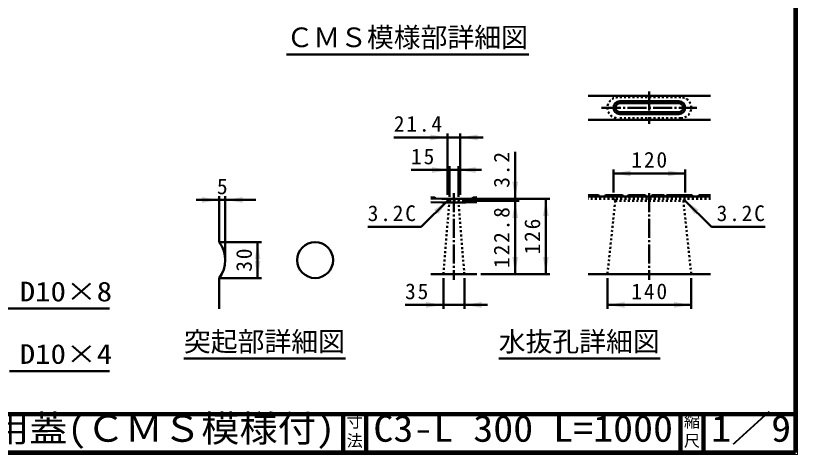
# Model space of a CAD drawing. Units: millimetres, scale not verified. Extents: x 100 to 4105, y 100 to 2870.
# Drawn here: x 2065 to 4105, y 100 to 1244 of the extents above; entities that cross this region are included whole.
import ezdxf
from ezdxf.enums import TextEntityAlignment as Align

# ---------------------------------------------------------------- set-up
doc = ezdxf.new("R2010")
doc.units = ezdxf.units.MM
doc.header["$LTSCALE"] = 5
doc.linetypes.add('USER1', pattern=[13.4, 10, -1.2, 1, -1.2])
doc.linetypes.add('USER2', pattern=[2.2, 1, -1.2])
doc.layers.add('V-nasSTD', color=7, linetype='Continuous', lineweight=50)
doc.styles.add('ＭＳ ゴシック', font='')
doc.styles.get('ＭＳ ゴシック').set_extended_font_data('MS Gothic')

msp = doc.modelspace()

# ---------------------------------------------------------------- hatches: boundary and pattern name
at = {"layer": 'V-nasSTD'}
for points in [[(3147.015, 919.251), (3192.015, 926.751), (3147.015, 934.251)], [(3270.453, 934.251), (3225.453, 926.751), (3270.453, 919.251)], [(3152.015, 834.251), (3197.015, 841.751), (3152.015, 849.251)], [(3265.453, 849.251), (3220.453, 841.751), (3265.453, 834.251)], [(3669.984, 840.501), (3624.984, 833.001), (3669.984, 825.501)], [(3767.484, 840.501), (3812.484, 833.001), (3767.484, 825.501)], [(3361.234, 811.751), (3368.734, 766.751), (3376.234, 811.751)], [(2551.658, 756.126), (2596.658, 763.626), (2551.658, 771.126)], [(2657.283, 771.126), (2612.283, 763.626), (2657.283, 756.126)], [(3157.392, 737.734), (3194.515, 764.251), (3167.999, 727.128)], [(3376.234, 716.751), (3368.734, 761.751), (3361.234, 716.751)], [(3456.234, 721.751), (3448.734, 766.751), (3441.234, 721.751)], [(3847.107, 737.734), (3809.984, 764.251), (3836.501, 727.128)], [(2704.158, 608.626), (2696.658, 653.626), (2689.158, 608.626)], [(3361.234, 614.876), (3368.734, 569.876), (3376.234, 614.876)], [(3441.234, 614.876), (3448.734, 569.876), (3456.234, 614.876)], [(2689.158, 604.876), (2696.658, 559.876), (2704.158, 604.876)], [(3136.39, 482.376), (3181.39, 489.876), (3136.39, 497.376)], [(3281.078, 497.376), (3236.078, 489.876), (3281.078, 482.376)], [(3654.359, 482.376), (3609.359, 489.876), (3654.359, 497.376)], [(3783.109, 482.376), (3828.109, 489.876), (3783.109, 497.376)]]:
    msp.add_hatch(color=256, dxfattribs=at).paths.add_polyline_path(points)

# ---------------------------------------------------------------- linework, layer by layer
at = {"layer": 'V-nasSTD', "lineweight": 100}
for p, q in [((4100, 105), (4100, 2865)), ((105, 205), (4100, 205)), ((2920, 205), (2920, 105)), ((2980, 205), (2980, 105)), ((3800, 205), (3800, 105)), ((3860, 205), (3860, 105)), ((105, 105), (4100, 105))]:
    msp.add_line(p, q, dxfattribs=at)
at = {"layer": 'V-nasSTD'}
for p, q in [((2771.955, 1143.462), (3403.971, 1143.462)), ((3558.734, 1035.501), (3878.734, 1035.501)), ((3795.765, 1020.97), (3641.703, 1020.97)), ((3795.765, 1015.97), (3641.703, 1015.97)), ((3641.703, 992.532), (3795.765, 992.532)), ((3641.703, 987.532), (3795.765, 987.532)), ((3878.734, 973.001), (3558.734, 973.001)), ((3052.015, 926.751), (3192.015, 926.751)), ((3192.015, 776.751), (3192.015, 936.751)), ((3225.453, 926.751), (3192.015, 926.751)), ((3225.453, 776.751), (3225.453, 936.751)), ((3285.453, 926.751), (3225.453, 926.751)), ((3368.734, 889.028), (3368.734, 766.751)), ((3097.015, 841.751), (3197.015, 841.751)), ((3197.015, 771.751), (3197.015, 851.751)), ((3220.453, 841.751), (3197.015, 841.751)), ((3220.453, 771.751), (3220.453, 851.751)), ((3280.453, 841.751), (3220.453, 841.751)), ((3624.984, 843.001), (3624.984, 783.001)), ((3812.484, 843.001), (3812.484, 783.001)), ((3812.484, 833.001), (3624.984, 833.001)), ((3585.922, 776.126), (3558.734, 776.126)), ((3589.047, 773.001), (3585.922, 776.126)), ((3604.672, 776.126), (3601.547, 773.001)), ((3648.422, 776.126), (3604.672, 776.126)), ((3651.547, 773.001), (3648.422, 776.126)), ((3664.047, 776.126), (3660.922, 773.001)), ((3707.797, 776.126), (3664.047, 776.126)), ((3710.922, 773.001), (3707.797, 776.126)), ((3726.547, 776.126), (3723.422, 773.001)), ((3756.234, 776.126), (3726.547, 776.126)), ((3759.359, 773.001), (3756.234, 776.126)), ((3764.047, 776.126), (3760.922, 773.001)), ((3829.672, 776.126), (3764.047, 776.126)), ((3832.797, 773.001), (3829.672, 776.126)), ((3848.422, 776.126), (3845.297, 773.001)), ((3878.734, 776.126), (3848.422, 776.126)), ((2536.658, 763.626), (2596.658, 763.626)), ((2596.658, 653.626), (2596.658, 773.626)), ((2596.658, 763.626), (2612.283, 763.626)), ((2612.283, 606.751), (2612.283, 773.626)), ((2692.283, 763.626), (2612.283, 763.626)), ((3123.805, 693.54), (3194.515, 764.251)), ((3158.734, 770.273), (3148.734, 770.485)), ((3148.734, 767.359), (3177.484, 766.751)), ((3148.734, 757.786), (3177.484, 757.177)), ((3161.859, 767.081), (3158.734, 770.273)), ((3239.984, 766.751), (3177.484, 766.751)), ((3239.984, 757.177), (3177.484, 757.177)), ((3230.453, 761.751), (3378.734, 761.751)), ((3268.734, 767.359), (3239.984, 766.751)), ((3239.984, 757.177), (3268.734, 757.786)), ((3249.984, 766.751), (3458.734, 766.751)), ((3258.734, 770.273), (3255.609, 767.081)), ((3268.734, 770.485), (3258.734, 770.273)), ((3368.734, 766.751), (3368.734, 761.751)), ((3368.734, 761.751), (3368.734, 569.876)), ((3448.734, 766.751), (3448.734, 569.876)), ((3878.734, 773.001), (3558.734, 773.001)), ((3880.695, 693.54), (3809.984, 764.251)), ((2983.805, 693.54), (3123.805, 693.54)), ((4020.695, 693.54), (3880.695, 693.54)), ((2706.658, 653.626), (2596.658, 653.626)), ((2696.658, 559.876), (2696.658, 653.626)), ((2596.658, 559.876), (2596.658, 479.876)), ((2706.658, 559.876), (2596.658, 559.876)), ((3268.734, 569.876), (3148.734, 569.876)), ((3181.39, 479.876), (3181.39, 559.876)), ((3236.078, 479.876), (3236.078, 559.876)), ((3278.734, 569.876), (3458.734, 569.876)), ((3878.734, 569.876), (3558.734, 569.876)), ((3609.359, 479.876), (3609.359, 559.876)), ((3828.109, 479.876), (3828.109, 559.876)), ((3081.39, 489.876), (3181.39, 489.876)), ((3236.078, 489.876), (3181.39, 489.876)), ((3296.078, 489.876), (3236.078, 489.876)), ((3828.109, 489.876), (3609.359, 489.876)), ((2310.049, 480.381), (1990.049, 480.381)), ((2504.465, 349.876), (2925.725, 349.876)), ((3325.725, 349.876), (3746.985, 349.876)), ((2049.464, 317.404), (2310.049, 317.404))]:
    msp.add_line(p, q, dxfattribs=at)
at = {"layer": 'V-nasSTD', "linetype": 'USER1'}
for p, q in [((3718.734, 1046.595), (3718.734, 961.907)), ((3594.359, 1004.251), (3843.109, 1004.251)), ((3208.734, 781.751), (3208.734, 554.876)), ((3718.734, 781.751), (3718.734, 554.876))]:
    msp.add_line(p, q, dxfattribs=at)
at = {"layer": 'V-nasSTD', "linetype": 'USER2'}
for p, q in [((3800.765, 1031.595), (3636.703, 1031.595)), ((3800.765, 976.907), (3636.703, 976.907)), ((3197.015, 761.751), (3181.39, 569.876)), ((3192.015, 766.751), (3197.015, 761.751)), ((3197.015, 761.751), (3220.453, 761.751)), ((3220.453, 761.751), (3225.453, 766.751)), ((3236.078, 569.876), (3220.453, 761.751)), ((3878.734, 766.751), (3558.734, 766.751)), ((3629.984, 761.751), (3609.359, 569.876)), ((3624.984, 766.751), (3629.984, 761.751)), ((3629.984, 761.751), (3807.484, 761.751)), ((3812.484, 766.751), (3807.484, 761.751)), ((3807.484, 761.751), (3828.109, 569.876))]:
    msp.add_line(p, q, dxfattribs=at)
at = {"layer": 'V-nasSTD', "lineweight": 13}
msp.add_lwpolyline([(100, 100), (100, 2870), (4105, 2870), (4105, 100)], close=True, dxfattribs=at)
at = {"layer": 'V-nasSTD'}
msp.add_circle((2846.658, 606.751), 46.875, dxfattribs=at)
at = {"layer": 'V-nasSTD', "linetype": 'USER2'}
for centre, start, end in [((3636.703, 1004.251), 90, 180), ((3800.765, 1004.251), 0, 90), ((3636.703, 1004.251), 180, 270), ((3800.765, 1004.251), 270, 0)]:
    msp.add_arc(centre, 27.344, start, end, dxfattribs=at)
at = {"layer": 'V-nasSTD'}
for centre, radius, start, end in [((3641.703, 1004.251), 16.719, 90, 180), ((3795.765, 1004.251), 16.719, 0, 90), ((3641.703, 1004.251), 16.719, 180, 270), ((3641.703, 1004.251), 11.719, 90, 180), ((3641.703, 1004.251), 11.719, 180, 270), ((3795.765, 1004.251), 11.719, 0, 90), ((3795.765, 1004.251), 16.719, 270, 0), ((3795.765, 1004.251), 11.719, 270, 0), ((2534.158, 606.751), 78.125, 323.1301, 36.8699)]:
    msp.add_arc(centre, radius, start, end, dxfattribs=at)

# ---------------------------------------------------------------- texts
at = {"layer": 'V-nasSTD', "style": 'ＭＳ ゴシック'}
for s, height, p in [('ＣＭＳ模様部詳細図', 51.32, (2771.955, 1213.462)), ('5', 41.06, (2590.47, 819.626)), ('突起部詳細図', 51.32, (2504.465, 419.876)), ('水抜孔詳細図', 51.32, (3325.725, 419.876)), ('寸', 30.79, (2928.982, 200.999)), ('縮', 30.79, (3808.982, 200.999)), ('法', 30.79, (2928.976, 151.01)), ('尺', 30.79, (3808.976, 151.01))]:
    msp.add_text(s, height=height, dxfattribs=at).set_placement(p, align=Align.TOP_LEFT)
for s, height, width, p in [('D10×8', 51.32, 1.15, (2076.049, 550.381)), ('D10×4', 51.32, 1.15, (2076.049, 387.404)), ('ロングＵ字溝用蓋(ＣＭＳ模様付)', 69.65, 1.05, (1402.5, 202.5)), ('1／9', 69.65, 1.1, (3880, 202.5)), ('C3-L 300 L=1000', 69.65, 1.1, (2998.75, 202.5))]:
    msp.add_text(s, height=height, dxfattribs=dict(at, width=width)).set_placement(p, align=Align.TOP_LEFT)
at = {"layer": 'V-nasSTD', "char_height": 41.06, "attachment_point": 1, "style": 'ＭＳ ゴシック'}
for s, insert in [('\\T1.17;21.4', (3052.015, 982.751)), ('\\T1.17;15', (3097.015, 897.751)), ('\\T1.17;120', (3671.934, 889.001)), ('\\T1.17;3.2C', (2983.805, 749.54)), ('\\T1.17;3.2C', (3894.295, 749.54)), ('\\T1.17;35', (3081.39, 545.876)), ('\\T1.17;140', (3671.934, 545.876))]:
    msp.add_mtext(s, dxfattribs=dict(at, insert=insert))
at = {"layer": 'V-nasSTD', "char_height": 41.06, "attachment_point": 1, "rotation": 90, "style": 'ＭＳ ゴシック'}
for s, insert in [('\\T1.17;3.2', (3312.734, 795.428)), ('\\T1.17;122.8', (3312.734, 586.213)), ('\\T1.17;126', (3392.734, 621.513)), ('\\T1.17;30', (2640.658, 576.351))]:
    msp.add_mtext(s, dxfattribs=dict(at, insert=insert))

doc.saveas('drawing.dxf')
